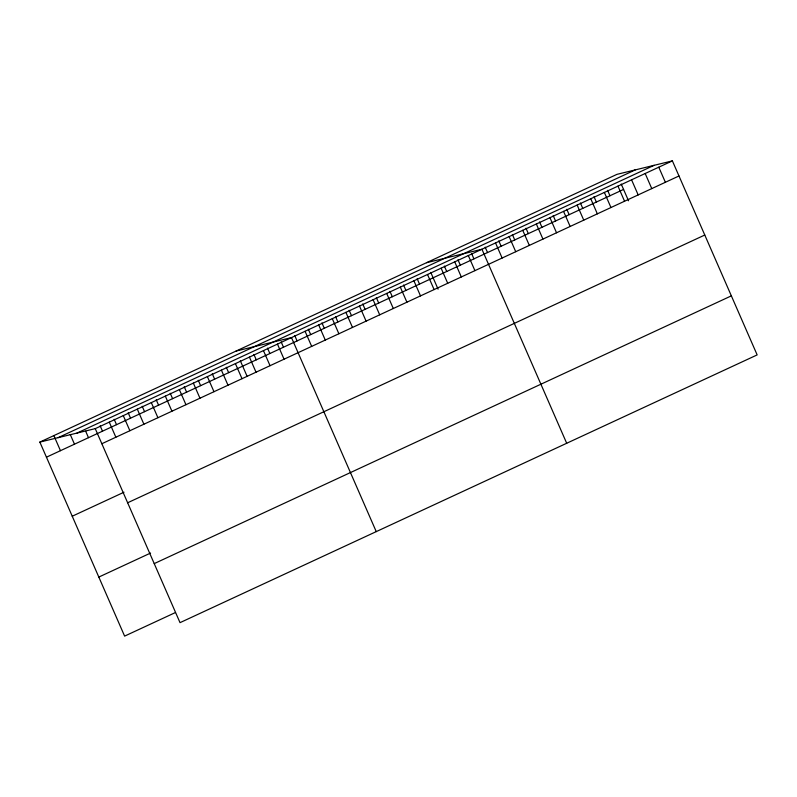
<?xml version="1.0" encoding="UTF-8"?>
<svg xmlns="http://www.w3.org/2000/svg" width="797" height="797" viewBox="0 0 797 797"><rect width="100%" height="100%" fill="white"/><g stroke="black" fill="none" stroke-linecap="round" stroke-linejoin="round"><path stroke-width="1.2" d="M39.85 442.096L616.978 174.344L672.389 160.884L757.15 354.904L180.022 622.656L95.251 428.637L39.85 442.096L124.611 636.116L175.29 612.604M58.131 437.653L635.259 169.9M76.97 433.08L654.098 165.328M95.251 428.637L672.389 160.884M46.445 457.189L623.573 189.437M101.847 443.73L678.974 175.978M72.238 516.227L123.993 492.217M127.65 502.768L704.777 235.025M98.818 577.068L150.573 553.058M154.229 563.609L731.357 295.856M426.525 262.701L481.936 249.242L566.697 443.262M236.071 351.059L291.483 337.599L376.244 531.619M658.78 167.201L665.375 182.294M645.181 173.507L651.767 188.6M631.573 179.823L638.168 194.916M621.222 184.047L628.534 200.794M617.974 186.129L624.559 201.223M607.613 190.363L609.964 195.753M604.365 192.446L610.96 207.539M594.014 196.67L596.365 202.059M590.766 198.752L597.351 213.845M580.405 202.986L582.756 208.376M577.158 205.068L583.753 220.161M566.806 209.292L569.158 214.682M563.559 211.374L570.144 226.468M553.198 215.608L555.549 220.998M549.95 217.691L556.545 232.784M539.599 221.915L541.95 227.304M536.351 223.997L542.936 239.09M525.99 228.231L528.341 233.621M522.742 230.313L529.338 245.406M512.391 234.537L514.742 239.927M509.144 236.619L515.729 251.713M498.783 240.853L501.134 246.243M495.535 242.936L502.13 258.029M485.184 247.16L487.535 252.549M471.575 253.476L473.926 258.866M468.327 255.558L474.922 270.651M457.976 259.782L460.327 265.172M454.728 261.864L461.314 276.957M444.367 266.088L446.718 271.488M441.12 268.181L447.715 283.274M430.769 272.405L438.081 289.152M427.521 274.487L434.106 289.58M417.16 278.711L419.511 284.101M413.912 280.803L420.507 295.896M403.561 285.027L405.912 290.417M400.313 287.109L406.908 302.202M389.952 291.333L392.303 296.723M386.704 293.426L393.3 308.509M376.353 297.65L378.705 303.039M373.106 299.732L379.701 314.825M362.745 303.956L365.096 309.346M359.497 306.048L366.092 321.131M349.146 310.272L351.497 315.662M345.898 312.354L352.493 327.447M335.537 316.578L337.898 321.968M332.289 318.67L338.884 333.754M321.938 322.895L324.289 328.284M318.69 324.977L325.286 340.07M308.329 329.201L310.691 334.591M305.082 331.293L311.677 346.376M294.731 335.517L297.082 340.907M281.122 341.823L283.483 347.213M277.466 344.105L284.061 359.198M267.523 348.14L269.874 353.529M263.448 350.6L270.044 365.693M253.914 354.446L256.275 359.836M249.431 357.106L256.026 372.199M240.315 360.762L247.13 376.373M235.414 363.611L242.009 378.705M226.298 367.268L228.649 372.657M221.397 370.117L227.992 385.2M212.281 373.763L214.632 379.153M207.379 376.612L213.975 391.706M198.264 380.269L200.615 385.658M193.372 383.118L199.957 398.211M184.246 386.774L186.608 392.164M179.355 389.623L185.95 404.707M170.229 393.27L172.59 398.659M165.338 396.119L171.933 411.212M156.212 399.775L158.573 405.165M151.32 402.624L157.916 417.718M142.205 406.281L144.556 411.67M137.303 409.13L143.898 424.223M128.187 412.776L130.539 418.166M123.286 415.626L129.881 430.719M114.17 419.282L116.521 424.671M109.269 422.131L115.864 437.224M100.153 425.787L102.504 431.177M85.668 431.207L88.487 437.673M70.236 434.475L74.48 444.178M53.867 435.59L60.462 450.684"/></g></svg>
